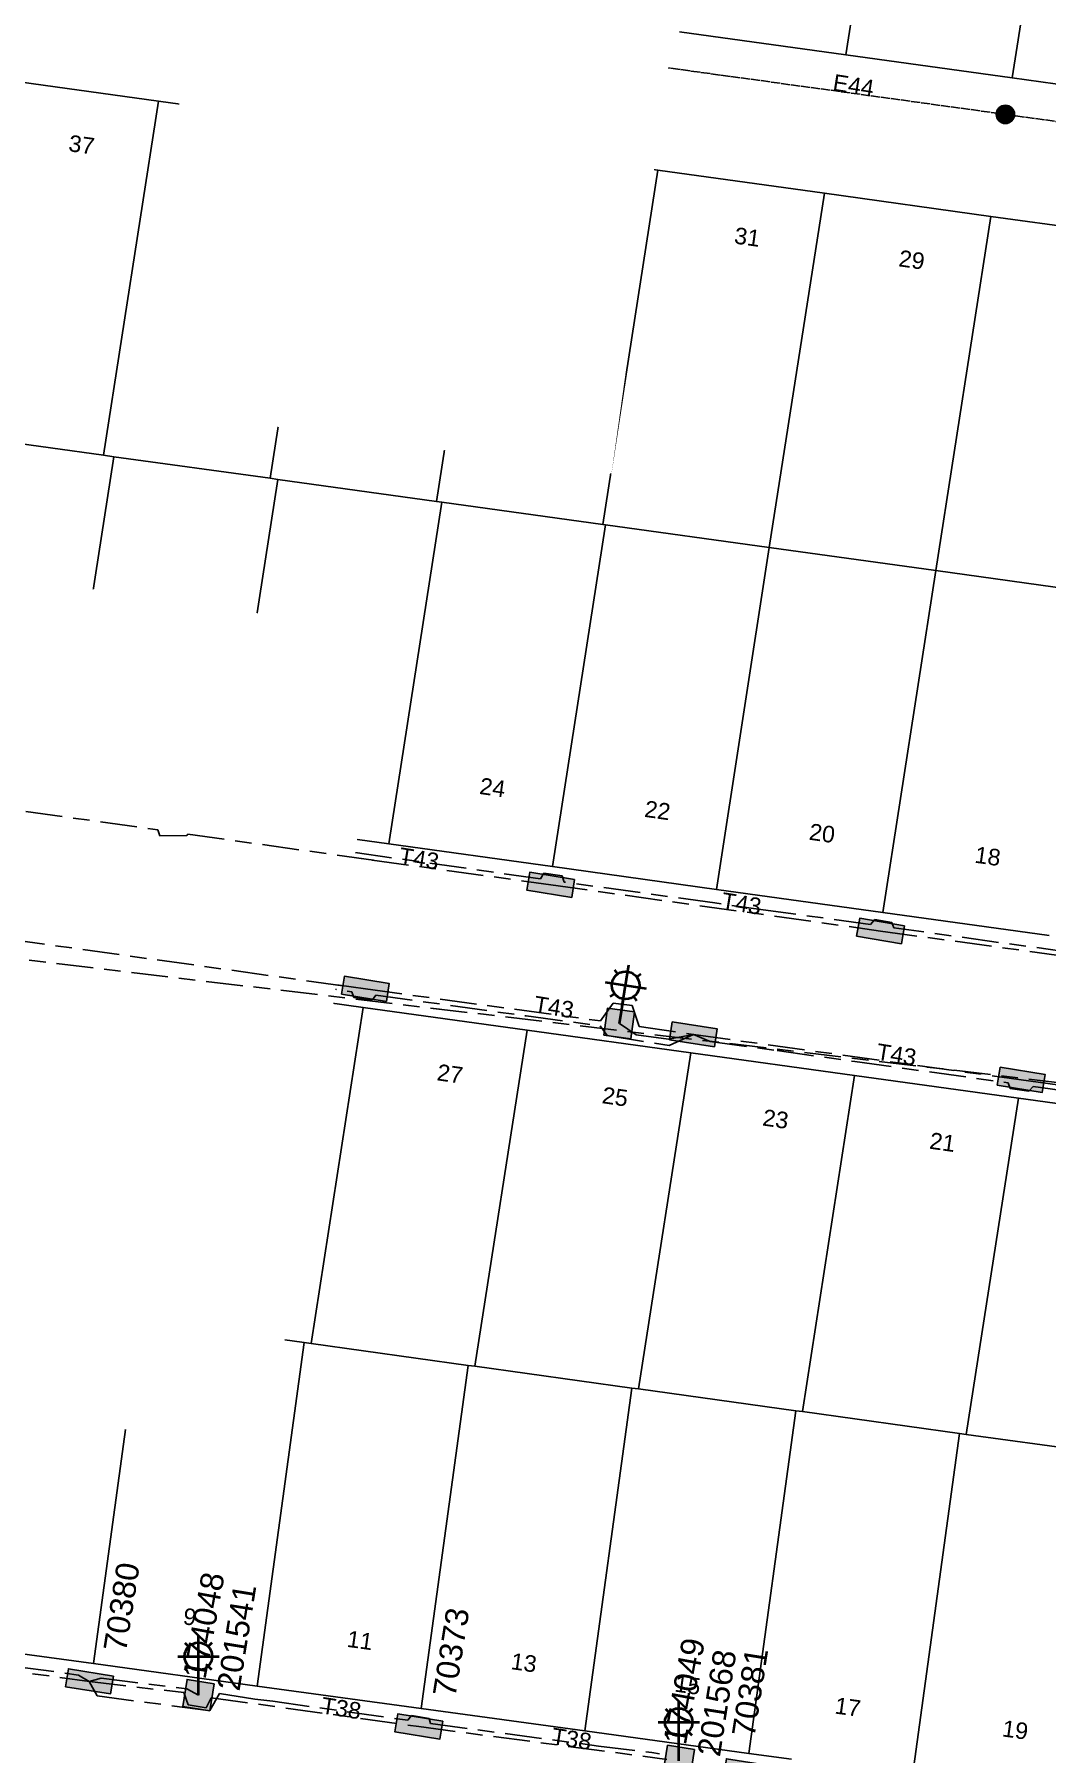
# Model space of a CAD drawing. Header units: metres. Extents: x 272069 to 273785, y 6094580 to 6096012.
# Drawn here: x 273095.7 to 273206, y 6095283.6 to 6095470.7 of the extents above; entities that cross this region are included whole.
import ezdxf
from ezdxf.enums import TextEntityAlignment as Align

# ---------------------------------------------------------------- set-up
doc = ezdxf.new("R2010")
doc.units = ezdxf.units.M
doc.linetypes.add('Cable Exist OH', pattern=[1, 1, 0])
doc.linetypes.add('Cable Exist UG', pattern=[8.2, 4, -1.2, 1.8, -1.2])
doc.layers.get('0').update_dxf_attribs({"color": 6})
doc.layers.add('Cadastre Land Parcels_SP_EXT', color=9, linetype='Continuous', lineweight=5)
doc.layers.add('Cadastre Roads_SP_EXT', color=9, linetype='Continuous', lineweight=5)
for name, color, linetype in [('Equip_LV_EXT', 7, 'Continuous'), ('Equip_SP_SL_EXT', 7, 'Continuous'), ('Mains_HV_EXT', 7, 'Continuous'), ('Mains_LV_EXT', 7, 'Continuous'), ('Mains_LV_SL_EXT', 7, 'Continuous'), ('Mains_SL_EXT', 7, 'Continuous'), ('Notes_HV_MISC', 7, 'Continuous'), ('Notes_LV_MISC', 7, 'Continuous'), ('Notes_SP_MISC', 7, 'Continuous'), ('OH_Details_SP_MISC', 7, 'Continuous'), ('SupportsOH_SP_TR_HV_LV_SL_EXT', 7, 'Continuous'), ('SupportsUG_SP_LV_EXT', 7, 'Continuous'), ('SupportsUG_SP_LV_SL_EXT', 7, 'Continuous')]:
    doc.layers.add(name, color=color, linetype=linetype)
doc.styles.add('COLUMN_LABEL', font='arial.ttf')
doc.styles.add('iecARIAL', font='arial.ttf', dxfattribs={"height": 2})
doc.styles.add('POLE_LABEL', font='arial.ttf')
doc.styles.get("Standard").update_dxf_attribs({"font": 'arial.ttf'})

# ---------------------------------------------------------------- blocks, each defined once
blk = doc.blocks.new('COLUMN_EXT')
blk.add_hatch(color=256).paths.add_polyline_path([(-1.49, 1.48), (-1.49, -1.49), (1.48, -1.49), (1.48, 1.48)])
blk.add_lwpolyline([(-1.49, -1.49), (1.48, -1.49), (1.48, 1.48), (-1.49, 1.48)], close=True)
for tag, height, style, flags, p in [('ASSET_NUM', 2.5, 'COLUMN_LABEL', 8, (2, 2)), ('STRUCTURE_PLANT_NUMBER', 0.2, 'POLE_LABEL', 9, (1.81, 0.03)), ('STREET_CODE', 0.2, 'COLUMN_LABEL', 9, (1.81, -0.2))]:
    blk.add_attdef(tag, text='', height=height, dxfattribs=dict(style=style, flags=flags)).set_placement(p, align=Align.MIDDLE_LEFT)
at = {"flags": 9}
for tag, p in [('COLUMN_TYPE', (1.81, -0.4)), ('OWNED_BY', (1.81, -0.6)), ('STATE', (1.81, -0.8)), ('USAGE', (1.81, -1)), ('STREETNAME', (1.81, -1.6)), ('SUBURB', (1.81, -1.8)), ('LEGEND', (1.81, -1.2)), ('LOCATION', (1.81, -1.4)), ('NOTES', (1.81, -2))]:
    blk.add_attdef(tag, text='', height=0.2, dxfattribs=at).set_placement(p, align=Align.MIDDLE_LEFT)
at = {"flags": 1}
blk.add_attdef('Z', (1.81, -2.35), '', height=0.2, dxfattribs=at)
blk = doc.blocks.new('PILLAR_EXT')
blk.add_hatch(color=256).paths.add_polyline_path([(-2.475, 0.99), (-2.475, -0.99), (2.475, -0.99), (2.475, 0.99)])
blk.add_lwpolyline([(-2.475, -0.99), (2.475, -0.99), (2.475, 0.99), (-2.475, 0.99)], close=True)
at = {"style": 'iecARIAL', "flags": 8}
blk.add_attdef('ASSET_NUM', (1.5, 3.5), '', height=2.5, dxfattribs=at)
for tag, p, flags in [('OWNED_BY', (0, -0.2), 9), ('STATE', (0, -0.4), 9), ('SUPPORT_TYPE', (0, -0.6), 9), ('STREETNAME', (0, -1.8), 9), ('SUBURB', (0, -2), 1), ('USAGE', (0, -0.8), 9), ('LEGEND', (0, -1), 9), ('LOCATION', (0, -1.2), 9), ('NOTES', (0, -1.4), 9), ('PARENT', (0, -1.6), 9)]:
    blk.add_attdef(tag, p, '', height=0.2, dxfattribs=dict(flags=flags))
blk = doc.blocks.new('SL_LANTERN_EXT')
at = {"lineweight": 40}
for p, q in [((-1.46, 5.68), (-1.06, 5.28)), ((0, 1.97), (0, 6.47)), ((1.46, 5.68), (1.06, 5.28)), ((-2.25, 4.22), (2.25, 4.22)), ((-1.46, 2.76), (-1.06, 3.16)), ((0, 0), (0, 2.72)), ((1.46, 2.76), (1.06, 3.16))]:
    blk.add_line(p, q, dxfattribs=at)
blk.add_circle((0, 4.22), 1.5, dxfattribs=at)
at = {"style": 'iecARIAL', "flags": 8}
blk.add_attdef('ASSET_NUM', (1.5, 1.5), '', height=2.5, dxfattribs=at)
for tag, p, height, flags in [('OPERATING_VOLTAGE', (0.98, -1.65), 0.2, 9), ('ORIENTATION', (0.98, -1.85), 0.2, 9), ('OWNED_BY', (0.98, -2.05), 0.2, 9), ('CONSTRUCTED_VOLTAGE', (0.98, -0.65), 0.2, 9), ('CONTROL_TYPE', (0.98, -0.85), 0.2, 9), ('LANTERN_PURPOSE', (0.98, -1.05), 0.2, 9), ('LANTERN_TYPE', (0.98, -1.25), 0.2, 9), ('NO_PHASES', (0.98, -1.45), 0.2, 9), ('LNUMBER', (2.18, -3.25), 2.5, 8), ('STATE', (0.98, -2.25), 0.2, 9), ('USAGE', (0.98, -2.45), 0.2, 9), ('CEXIST', (0.98, -2.65), 0.2, 9), ('CNEW', (0.98, -2.85), 0.2, 9), ('CNUMBER', (0.98, -3.05), 0.2, 9), ('CREMOVE', (0.98, -3.25), 0.2, 9), ('CREPLACE', (0.98, -3.45), 0.2, 9), ('LKINGHEIGHT', (0.98, -3.65), 0.2, 9), ('LBRACKET', (0.98, -3.85), 0.2, 9), ('LBRACKETVOCAB', (0.98, -4.05), 0.2, 9), ('LCATEGORY', (0.98, -4.25), 0.2, 9), ('LCHARGE1', (0.98, -4.45), 0.2, 9), ('LCHARGE1PERCENT', (0.98, -4.65), 0.2, 9), ('LCHARGE2', (0.98, -4.85), 0.2, 9), ('LCHARGE2PERCENT', (0.98, -5.05), 0.2, 9), ('LCHARGE3', (0.98, -5.25), 0.2, 9), ('LCHARGE3PERCENT', (0.98, -5.45), 0.2, 9), ('LEXIST', (0.98, -5.65), 0.2, 9), ('LLAMP', (0.98, -5.85), 0.2, 9), ('LLAMPVOCAB', (0.98, -6.05), 0.2, 9), ('LMAST', (0.98, -6.25), 0.2, 9), ('LMASTVOCAB', (0.98, -6.45), 0.2, 9), ('LNEW', (0.98, -6.65), 0.2, 9), ('LANTNUMBER', (0.98, -6.85), 0.2, 9), ('LOUTREACH', (0.98, -7.25), 0.2, 9), ('LOUTREACHVOCAB', (0.98, -7.45), 0.2, 9), ('LRATECODE', (0.98, -7.65), 0.2, 9), ('STREETNAME', (0.98, -9.25), 0.2, 9), ('SUBURB', (0.98, -9.45), 0.2, 1), ('LREMOVE', (0.98, -7.85), 0.2, 9), ('LREPLACE', (0.98, -8.05), 0.2, 9), ('LTYPE', (0.98, -8.25), 0.2, 9), ('LTYPEVOCAB', (0.98, -8.45), 0.2, 9), ('LEGEND', (0.98, -8.65), 0.2, 9), ('LOCATION', (0.98, -8.85), 0.2, 9), ('NOTES', (0.98, -9.05), 0.2, 9)]:
    blk.add_attdef(tag, p, '', height=height, dxfattribs=dict(flags=flags))
blk = doc.blocks.new('POLE_EXT')
blk.add_hatch(color=256).paths.add_polyline_path([(-1, 0, 1), (1, 0, 1)])
blk.add_lwpolyline([(-1, 0, 1), (1, 0, 1)], format="xyb", close=True)
for tag, height, flags, p in [('pNumber', 2.5, 8, (-17.84, 2.07)), ('OWNED_BY', 0.2, 9, (1.35, -0.4)), ('SPECIAL_USE', 0.2, 9, (1.35, -0.8)), ('STATE', 0.2, 9, (1.35, -1)), ('cLV', 0.2, 9, (1.35, -1.4)), ('hDepth', 0.2, 9, (1.35, -1.6)), ('hDia', 0.2, 9, (1.35, -1.8)), ('PARENT', 0.2, 9, (1.35, -0.6)), ('USAGE', 0.2, 9, (1.35, -1.2)), ('cHV', 0.2, 9, (1.35, -2)), ('cLinedev', 0.2, 9, (1.35, -3.4)), ('pExisting', 0.2, 9, (1.35, -3.8)), ('LBRACKET', 0.2, 9, (1.35, -2.2)), ('LExisting', 0.2, 9, (1.35, -2.4)), ('LANTNUMBER', 0.2, 9, (1.35, -2.6)), ('LOther', 0.2, 9, (1.35, -2.8)), ('LRemove', 0.2, 9, (1.35, -3)), ('LEGEND', 0.2, 9, (1.35, -3.2)), ('LOCATION', 0.2, 9, (1.35, -3.6)), ('pFooting', 0.2, 9, (1.35, -4.4)), ('pNew', 0.2, 9, (1.35, -4.6)), ('pRelocate', 0.2, 9, (1.35, -5)), ('pRemove', 0.2, 9, (1.35, -5.2)), ('pReplace', 0.2, 9, (1.35, -5.4)), ('pStay', 0.2, 9, (1.35, -5.6)), ('PFNUMBER', 0.2, 9, (1.35, -4)), ('NEWPFNUMBER', 0.2, 9, (1.35, -4.2)), ('pType', 0.2, 9, (1.35, -5.8)), ('cspan', 0.2, 9, (1.35, -6)), ('STREETNAME', 0.2, 9, (1.35, -6.2)), ('SUBURB', 0.2, 9, (1.35, -6.4)), ('OPERATED_BY', 0.2, 9, (1.36, -7.01)), ('NOTES', 0.2, 9, (1.35, -6.6)), ('MAINTAINED_BY', 0.2, 9, (1.36, -6.81))]:
    blk.add_attdef(tag, text='', height=height, dxfattribs=dict(flags=flags)).set_placement(p, align=Align.MIDDLE_LEFT)
at = {"style": 'POLE_LABEL'}
for tag, height, flags, p in [('ASSET_NUM', 2.5, 8, (2, 2)), ('STRUCTURE_PLANT_NUMBER', 0.2, 9, (1.35, 0.03)), ('STREET_CODE', 0.2, 9, (1.35, -0.2))]:
    blk.add_attdef(tag, text='', height=height, dxfattribs=dict(at, flags=flags)).set_placement(p, align=Align.MIDDLE_LEFT)
at = {"flags": 1}
blk.add_attdef('Z', (1.35, -7.33), '', height=0.2, dxfattribs=at)
blk = doc.blocks.new('LV_UG_LINKS_OPEN_EXT')
for p, q in [((-0.25, 1.47), (-0.25, 2.22)), ((0.25, 1.47), (0.25, 2.22)), ((-0.25, -1.47), (-0.25, -2.22)), ((0.25, -1.47), (0.25, -2.22))]:
    blk.add_line(p, q)
at = {"flags": 9}
for tag, p in [('ACTUAL_STATUS', (0, 0)), ('CONSTRUCTED_VOLTAGE', (0, -0.2)), ('OPERATING_VOLTAGE', (0, -0.6)), ('ORIENTATION', (0, -0.8)), ('STATE', (0, -1)), ('SWITCH_TYPE', (0, -1.2)), ('NO_PHASES', (0, -0.4)), ('USAGE', (0, -1.4)), ('NOTES', (0, -1.6))]:
    blk.add_attdef(tag, text='', height=0.2, dxfattribs=at).set_placement(p, align=Align.MIDDLE_LEFT)
at = {"flags": 1}
blk.add_attdef('Z', (0, 0), '', height=0.2, dxfattribs=at)
blk.add_wipeout([(-0.25, 1.47), (-0.43, 1.43), (-0.61, 1.36), (-0.77, 1.28), (-0.93, 1.17), (-1.07, 1.05), (-1.19, 0.9), (-1.29, 0.75), (-1.38, 0.58), (-1.44, 0.4), (-1.48, 0.22), (-1.49, 0.03), (-1.49, -0.16), (-1.45, -0.34), (-1.4, -0.52), (-1.32, -0.69), (-1.23, -0.85), (-1.11, -1), (-0.98, -1.13), (-0.83, -1.24), (-0.66, -1.34), (-0.49, -1.41), (-0.31, -1.46), (-0.13, -1.49), (0.06, -1.49), (0.25, -1.47), (0.43, -1.43), (0.61, -1.36), (0.77, -1.28), (0.93, -1.17), (1.07, -1.05), (1.19, -0.9), (1.29, -0.75), (1.38, -0.58), (1.44, -0.4), (1.48, -0.22), (1.49, -0.03), (1.49, 0.16), (1.45, 0.34), (1.4, 0.52), (1.32, 0.69), (1.23, 0.85), (1.11, 1), (0.98, 1.13), (0.83, 1.24), (0.66, 1.34), (0.49, 1.41), (0.31, 1.46), (0.13, 1.49), (-0.06, 1.49)])
blk.add_lwpolyline([(0, -1.49, 1), (0, 1.49, 1)], format="xyb", close=True)
blk = doc.blocks.new('*U134')
blk.add_hatch(color=256).paths.add_polyline_path([(0.09, 0.64), (-0.09, -0.64), (4.16, -0.57)])
for p, q in [((0.09, 0.64), (-0.09, -0.64)), ((0.09, 0.64), (4.16, -0.57)), ((4.16, -0.57), (-0.09, -0.64))]:
    blk.add_line(p, q)
at = {"color": 250}
blk.add_wipeout([(7.31, 21.97), (58.97, 14.74), (49.67, -51.9), (-1.99, -44.67)], dxfattribs=at)
blk = doc.blocks.new('*U137')
blk.add_hatch(color=256).paths.add_polyline_path([(0.09, 0.64), (-0.09, -0.64), (4.16, -0.59)])
for p, q in [((0.09, 0.64), (-0.09, -0.64)), ((0.09, 0.64), (4.16, -0.59)), ((4.16, -0.59), (-0.09, -0.64))]:
    blk.add_line(p, q)
at = {"color": 250}
blk.add_wipeout([(10.13, 40.65), (66.68, 32.43), (53.78, -56.61), (-2.77, -48.4)], dxfattribs=at)

msp = doc.modelspace()

# ---------------------------------------------------------------- linework, layer by layer
at = {"layer": 'Cadastre Land Parcels_SP_EXT', "linetype": 'Continuous'}
for p, q in [((273190.08, 6095507.04), (273184.09, 6095468.48)), ((273184.09, 6095468.48), (273190.08, 6095507.04)), ((273202.21, 6095465.97), (273208.2, 6095504.53)), ((273208.2, 6095504.53), (273202.21, 6095465.97)), ((273165.97, 6095470.99), (273184.09, 6095468.48)), ((273184.09, 6095468.48), (273202.21, 6095465.97)), ((273109.27, 6095463.46), (273091.15, 6095465.97)), ((273202.21, 6095465.97), (273220.33, 6095463.46)), ((273109.27, 6095463.46), (273103.28, 6095424.9)), ((273103.28, 6095424.9), (273109.27, 6095463.46)), ((273127.39, 6095460.95), (273109.27, 6095463.46)), ((273109.27, 6095463.46), (273109.27, 6095463.46)), ((273121.4, 6095422.39), (273127.39, 6095460.95)), ((273127.39, 6095460.95), (273121.4, 6095422.39)), ((273127.39, 6095460.95), (273127.39, 6095460.95)), ((273145.51, 6095458.44), (273127.39, 6095460.95)), ((273145.51, 6095458.44), (273139.52, 6095419.88)), ((273139.52, 6095419.88), (273145.51, 6095458.44)), ((273163.63, 6095455.93), (273145.51, 6095458.44)), ((273145.51, 6095458.44), (273145.51, 6095458.44)), ((273163.63, 6095455.93), (273157.64, 6095417.36)), ((273157.64, 6095417.36), (273163.63, 6095455.93)), ((273181.75, 6095453.42), (273163.63, 6095455.93)), ((273163.63, 6095455.93), (273163.63, 6095455.93)), ((273181.75, 6095453.42), (273175.76, 6095414.85)), ((273175.76, 6095414.85), (273181.75, 6095453.42)), ((273199.87, 6095450.9), (273181.75, 6095453.42)), ((273181.75, 6095453.42), (273181.75, 6095453.42)), ((273193.88, 6095412.34), (273199.87, 6095450.9)), ((273199.87, 6095450.9), (273193.88, 6095412.34)), ((273199.87, 6095450.9), (273199.87, 6095450.9)), ((273217.99, 6095448.39), (273199.87, 6095450.9)), ((273103.28, 6095424.9), (273086.58, 6095427.21)), ((273086.58, 6095427.21), (273103.28, 6095424.9)), ((273098.64, 6095387.54), (273104.41, 6095424.74)), ((273104.41, 6095424.74), (273098.64, 6095387.54)), ((273103.28, 6095424.9), (273104.41, 6095424.74)), ((273104.41, 6095424.74), (273103.28, 6095424.9)), ((273104.41, 6095424.74), (273121.4, 6095422.39)), ((273104.41, 6095424.74), (273104.41, 6095424.74)), ((273121.4, 6095422.39), (273104.41, 6095424.74)), ((273122.25, 6095422.27), (273121.4, 6095422.39)), ((273121.4, 6095422.39), (273122.25, 6095422.27)), ((273116.48, 6095385.06), (273122.25, 6095422.27)), ((273122.25, 6095422.27), (273116.48, 6095385.06)), ((273122.25, 6095422.27), (273122.25, 6095422.27)), ((273139.52, 6095419.88), (273122.25, 6095422.27)), ((273122.25, 6095422.27), (273139.52, 6095419.88)), ((273140.1, 6095419.8), (273134.32, 6095382.59)), ((273134.32, 6095382.59), (273140.1, 6095419.8)), ((273139.52, 6095419.88), (273140.1, 6095419.8)), ((273140.1, 6095419.8), (273139.52, 6095419.88)), ((273140.1, 6095419.8), (273157.64, 6095417.36)), ((273157.64, 6095417.36), (273140.1, 6095419.8)), ((273140.1, 6095419.8), (273140.1, 6095419.8)), ((273157.93, 6095417.32), (273152.15, 6095380.12)), ((273152.15, 6095380.12), (273157.93, 6095417.32)), ((273157.64, 6095417.36), (273157.93, 6095417.32)), ((273157.93, 6095417.32), (273157.64, 6095417.36)), ((273157.93, 6095417.32), (273175.76, 6095414.85)), ((273175.76, 6095414.85), (273157.93, 6095417.32)), ((273157.93, 6095417.32), (273157.93, 6095417.32)), ((273175.76, 6095414.85), (273169.99, 6095377.64)), ((273169.99, 6095377.64), (273175.76, 6095414.85)), ((273193.88, 6095412.34), (273175.76, 6095414.85)), ((273175.76, 6095414.85), (273193.88, 6095412.34)), ((273175.76, 6095414.85), (273175.76, 6095414.85)), ((273188.11, 6095375.13), (273193.88, 6095412.34)), ((273193.88, 6095412.34), (273188.11, 6095375.13)), ((273193.88, 6095412.34), (273193.88, 6095412.34)), ((273193.88, 6095412.34), (273212, 6095409.83)), ((273212, 6095409.83), (273193.88, 6095412.34)), ((273080.8, 6095390.01), (273098.64, 6095387.54)), ((273098.64, 6095387.54), (273116.48, 6095385.06)), ((273116.48, 6095385.06), (273134.32, 6095382.59)), ((273134.32, 6095382.59), (273152.15, 6095380.12)), ((273152.15, 6095380.12), (273169.99, 6095377.64)), ((273169.99, 6095377.64), (273188.11, 6095375.13)), ((273188.11, 6095375.13), (273206.23, 6095372.62)), ((273095.87, 6095369.74), (273095.87, 6095369.74)), ((273108.02, 6095330.67), (273113.7, 6095367.27)), ((273113.7, 6095367.27), (273108.02, 6095330.67)), ((273113.7, 6095367.27), (273113.7, 6095367.27)), ((273131.54, 6095364.8), (273113.7, 6095367.27)), ((273125.86, 6095328.2), (273131.54, 6095364.8)), ((273131.54, 6095364.8), (273125.86, 6095328.2)), ((273131.54, 6095364.8), (273131.54, 6095364.8)), ((273149.38, 6095362.33), (273131.54, 6095364.8)), ((273149.38, 6095362.33), (273143.69, 6095325.73)), ((273143.69, 6095325.73), (273149.38, 6095362.33)), ((273167.21, 6095359.85), (273149.38, 6095362.33)), ((273149.38, 6095362.33), (273149.38, 6095362.33)), ((273167.21, 6095359.85), (273161.53, 6095323.26)), ((273161.53, 6095323.26), (273167.21, 6095359.85)), ((273185.05, 6095357.38), (273167.21, 6095359.85)), ((273167.21, 6095359.85), (273167.21, 6095359.85)), ((273179.36, 6095320.79), (273185.05, 6095357.38)), ((273185.05, 6095357.38), (273179.36, 6095320.79)), ((273185.05, 6095357.38), (273185.05, 6095357.38)), ((273202.89, 6095354.91), (273185.05, 6095357.38)), ((273197.2, 6095318.32), (273202.89, 6095354.91)), ((273202.89, 6095354.91), (273197.2, 6095318.32)), ((273202.89, 6095354.91), (273202.89, 6095354.91)), ((273220.72, 6095352.44), (273202.89, 6095354.91)), ((273090.19, 6095333.17), (273107.28, 6095330.77)), ((273107.28, 6095330.77), (273090.19, 6095333.17)), ((273107.28, 6095330.77), (273102.17, 6095293.36)), ((273102.17, 6095293.36), (273107.28, 6095330.77)), ((273107.28, 6095330.77), (273108.02, 6095330.67)), ((273108.02, 6095330.67), (273107.28, 6095330.77)), ((273107.28, 6095330.77), (273107.28, 6095330.77)), ((273125.12, 6095328.3), (273108.02, 6095330.67)), ((273108.02, 6095330.67), (273125.12, 6095328.3)), ((273120.01, 6095290.91), (273125.12, 6095328.3)), ((273125.12, 6095328.3), (273120.01, 6095290.91)), ((273125.12, 6095328.3), (273125.12, 6095328.3)), ((273125.12, 6095328.3), (273125.86, 6095328.2)), ((273125.86, 6095328.2), (273125.12, 6095328.3)), ((273142.98, 6095325.83), (273125.86, 6095328.2)), ((273125.86, 6095328.2), (273142.98, 6095325.83)), ((273142.98, 6095325.83), (273137.85, 6095288.47)), ((273137.85, 6095288.47), (273142.98, 6095325.83)), ((273143.69, 6095325.73), (273142.98, 6095325.83)), ((273142.98, 6095325.83), (273142.98, 6095325.83)), ((273142.98, 6095325.83), (273143.69, 6095325.73)), ((273160.79, 6095323.36), (273143.69, 6095325.73)), ((273143.69, 6095325.73), (273160.79, 6095323.36)), ((273155.69, 6095286.04), (273160.79, 6095323.36)), ((273160.79, 6095323.36), (273155.69, 6095286.04)), ((273160.79, 6095323.36), (273160.79, 6095323.36)), ((273160.79, 6095323.36), (273161.53, 6095323.26)), ((273161.53, 6095323.26), (273160.79, 6095323.36)), ((273161.53, 6095323.26), (273178.63, 6095320.89)), ((273178.63, 6095320.89), (273161.53, 6095323.26)), ((273178.63, 6095320.89), (273173.53, 6095283.59)), ((273173.53, 6095283.59), (273178.63, 6095320.89)), ((273178.63, 6095320.89), (273179.36, 6095320.79)), ((273179.36, 6095320.79), (273178.63, 6095320.89)), ((273178.63, 6095320.89), (273178.63, 6095320.89)), ((273196.46, 6095318.42), (273179.36, 6095320.79)), ((273179.36, 6095320.79), (273196.46, 6095318.42)), ((273191.35, 6095281.16), (273196.46, 6095318.42)), ((273196.46, 6095318.42), (273191.35, 6095281.16)), ((273196.46, 6095318.42), (273196.46, 6095318.42)), ((273197.2, 6095318.32), (273196.46, 6095318.42)), ((273196.46, 6095318.42), (273197.2, 6095318.32)), ((273214.29, 6095315.95), (273197.2, 6095318.32)), ((273197.2, 6095318.32), (273214.29, 6095315.95)), ((273084.32, 6095295.79), (273102.17, 6095293.36)), ((273102.17, 6095293.36), (273120.01, 6095290.91)), ((273120.01, 6095290.91), (273137.85, 6095288.47)), ((273137.85, 6095288.47), (273155.69, 6095286.04)), ((273155.69, 6095286.04), (273173.53, 6095283.59)), ((273173.53, 6095283.59), (273178.18, 6095282.96))]:
    msp.add_line(p, q, dxfattribs=at)
at = {"layer": 'Cadastre Roads_SP_EXT', "linetype": 'Continuous'}
for p, q in [((273184.09, 6095468.48), (273165.97, 6095470.99)), ((273202.21, 6095465.97), (273184.09, 6095468.48)), ((273091.15, 6095465.97), (273109.27, 6095463.46)), ((273220.33, 6095463.46), (273202.21, 6095465.97)), ((273109.27, 6095463.46), (273127.39, 6095460.95)), ((273127.39, 6095460.95), (273145.51, 6095458.44)), ((273145.51, 6095458.44), (273163.63, 6095455.93)), ((273163.63, 6095455.93), (273181.75, 6095453.42)), ((273181.75, 6095453.42), (273199.87, 6095450.9)), ((273199.87, 6095450.9), (273217.99, 6095448.39)), ((273098.64, 6095387.54), (273080.8, 6095390.01)), ((273116.48, 6095385.06), (273098.64, 6095387.54)), ((273134.32, 6095382.59), (273116.48, 6095385.06)), ((273152.15, 6095380.12), (273134.32, 6095382.59)), ((273169.99, 6095377.64), (273152.15, 6095380.12)), ((273188.11, 6095375.13), (273169.99, 6095377.64)), ((273206.23, 6095372.62), (273188.11, 6095375.13)), ((273095.59, 6095367.91), (273113.42, 6095365.44)), ((273113.7, 6095367.27), (273131.54, 6095364.8)), ((273131.54, 6095364.8), (273149.38, 6095362.33)), ((273149.38, 6095362.33), (273167.21, 6095359.85)), ((273167.21, 6095359.85), (273185.05, 6095357.38)), ((273185.05, 6095357.38), (273202.89, 6095354.91)), ((273202.89, 6095354.91), (273220.72, 6095352.44)), ((273102.17, 6095293.36), (273084.32, 6095295.79)), ((273120.01, 6095290.91), (273102.17, 6095293.36)), ((273137.85, 6095288.47), (273120.01, 6095290.91)), ((273155.69, 6095286.04), (273137.85, 6095288.47)), ((273173.53, 6095283.59), (273155.69, 6095286.04)), ((273178.18, 6095282.96), (273173.53, 6095283.59))]:
    msp.add_line(p, q, dxfattribs=at)
at = {"layer": 'Mains_LV_EXT', "linetype": 'Cable Exist OH'}
for p, q in [((273103.55, 6095475.56), (273158.51, 6095467.93)), ((273158.51, 6095467.93), (273201.46, 6095462.01)), ((273201.46, 6095462.01), (273246.19, 6095455.75))]:
    msp.add_line(p, q, dxfattribs=at)
at = {"layer": 'Mains_LV_EXT', "linetype": 'Cable Exist UG'}
for p, q in [((273080.56, 6095388.04), (273109.18, 6095384.13)), ((273109.18, 6095384.13), (273109.64, 6095382.83)), ((273111.62, 6095382.52), (273112.45, 6095383.65)), ((273112.45, 6095383.65), (273116.28, 6095383.09)), ((273116.28, 6095383.09), (273151.96, 6095378.14)), ((273109.64, 6095382.83), (273111.62, 6095382.52)), ((273151.96, 6095378.14), (273187.87, 6095373.11)), ((273065.89, 6095375.99), (273096.18, 6095371.74)), ((273187.87, 6095373.11), (273216.77, 6095369.15)), ((273131.78, 6095366.81), (273157.37, 6095363.32)), ((273157.37, 6095363.32), (273158.75, 6095365.27)), ((273158.75, 6095365.27), (273160.81, 6095365)), ((273160.81, 6095365), (273161.58, 6095362.73)), ((273161.58, 6095362.73), (273167.52, 6095361.85)), ((273167.52, 6095361.85), (273203.18, 6095356.91)), ((273203.18, 6095356.91), (273238.85, 6095351.96)), ((273066.01, 6095296.16), (273101.74, 6095291.43)), ((273101.74, 6095291.43), (273112, 6095290.2)), ((273112, 6095290.2), (273112.49, 6095288.86)), ((273114.44, 6095288.55), (273114.99, 6095289.65)), ((273114.99, 6095289.65), (273137.6, 6095286.51)), ((273112.49, 6095288.86), (273114.44, 6095288.55)), ((273137.6, 6095286.51), (273164.59, 6095282.93))]:
    msp.add_line(p, q, dxfattribs=at)
at = {"layer": 'Mains_LV_SL_EXT', "linetype": 'Cable Exist UG'}
for p, q in [((273161.26, 6095361.82), (273159.44, 6095363.03)), ((273164.8, 6095361.34), (273161.26, 6095361.82)), ((273167.52, 6095361.85), (273164.8, 6095361.34))]:
    msp.add_line(p, q, dxfattribs=at)
at = {"layer": 'Mains_SL_EXT', "linetype": 'Cable Exist OH'}
for p, q in [((273103.55, 6095475.56), (273158.51, 6095467.93)), ((273158.51, 6095467.93), (273201.46, 6095462.01)), ((273201.46, 6095462.01), (273246.19, 6095455.75))]:
    msp.add_line(p, q, dxfattribs=at)
at = {"layer": 'Mains_SL_EXT', "linetype": 'Cable Exist UG'}
for p, q in [((273109.09, 6095384.6), (273083.14, 6095388.19)), ((273110.04, 6095385.49), (273109.09, 6095384.6)), ((273114.01, 6095384.98), (273110.04, 6095385.49)), ((273116.17, 6095383.29), (273114.01, 6095384.98)), ((273114.01, 6095384.98), (273114.01, 6095384.98)), ((273109.09, 6095384.6), (273109.09, 6095384.6)), ((273112.47, 6095384.35), (273110.87, 6095383.95)), ((273114.62, 6095384.07), (273112.47, 6095384.35)), ((273116.28, 6095383.09), (273114.62, 6095384.07)), ((273118.25, 6095383.4), (273116.28, 6095383.09)), ((273150.86, 6095378.79), (273118.25, 6095383.4)), ((273151.2, 6095379.4), (273150.86, 6095378.79)), ((273153.2, 6095379.11), (273151.2, 6095379.4)), ((273153.42, 6095378.44), (273153.2, 6095379.11)), ((273169.83, 6095376.16), (273153.42, 6095378.44)), ((273175.65, 6095375.36), (273169.83, 6095376.16)), ((273186.78, 6095373.82), (273175.65, 6095375.36)), ((273187.23, 6095374.35), (273186.78, 6095373.82)), ((273189.11, 6095374.04), (273187.23, 6095374.35)), ((273189.32, 6095373.46), (273189.11, 6095374.04)), ((273216.96, 6095369.62), (273189.32, 6095373.46)), ((273113.57, 6095368.82), (273130.3, 6095366.5)), ((273130.3, 6095366.5), (273130.53, 6095365.88)), ((273130.53, 6095365.88), (273132.55, 6095365.62)), ((273132.55, 6095365.62), (273132.91, 6095366.13)), ((273132.91, 6095366.13), (273149.28, 6095363.86)), ((273149.28, 6095363.86), (273157.34, 6095362.8)), ((273157.34, 6095362.8), (273158.12, 6095361.73)), ((273158.12, 6095361.73), (273164.84, 6095360.63)), ((273164.84, 6095360.63), (273167.52, 6095361.85)), ((273167.52, 6095361.85), (273169.31, 6095361.1)), ((273169.31, 6095361.1), (273169.31, 6095361.1)), ((273169.31, 6095361.1), (273176.6, 6095360.09)), ((273176.6, 6095360.09), (273185.06, 6095358.9)), ((273185.06, 6095358.9), (273201.76, 6095356.58)), ((273201.76, 6095356.58), (273201.97, 6095355.98)), ((273201.97, 6095355.98), (273204.02, 6095355.67)), ((273204.02, 6095355.67), (273204.48, 6095356.19)), ((273204.48, 6095356.19), (273221.87, 6095353.8)), ((273085.78, 6095294.13), (273100.55, 6095292.12)), ((273100.55, 6095292.12), (273101.72, 6095291.43)), ((273101.72, 6095291.43), (273103.03, 6095291.77)), ((273101.72, 6095291.43), (273102.57, 6095289.84)), ((273103.03, 6095291.77), (273103.03, 6095291.77)), ((273103.03, 6095291.77), (273112.33, 6095290.62)), ((273102.57, 6095289.84), (273114.84, 6095288.24)), ((273112.33, 6095290.62), (273113.6, 6095289.93)), ((273114.84, 6095288.24), (273115.89, 6095290.1)), ((273115.89, 6095290.1), (273115.89, 6095290.1)), ((273115.89, 6095290.1), (273119.75, 6095289.49)), ((273119.75, 6095289.49), (273121.69, 6095289.27)), ((273121.69, 6095289.27), (273121.69, 6095289.27)), ((273121.69, 6095289.27), (273136.42, 6095287.19)), ((273136.42, 6095287.19), (273136.8, 6095287.73)), ((273136.8, 6095287.73), (273138.72, 6095287.4)), ((273138.72, 6095287.4), (273138.88, 6095286.84)), ((273138.88, 6095286.84), (273138.88, 6095286.84)), ((273138.88, 6095286.84), (273155.44, 6095284.62)), ((273155.44, 6095284.62), (273157.16, 6095284.39)), ((273157.16, 6095284.39), (273157.16, 6095284.39)), ((273157.16, 6095284.39), (273162.98, 6095283.68)), ((273162.98, 6095283.68), (273163.8, 6095283.53))]:
    msp.add_line(p, q, dxfattribs=at)
at = {"layer": 'OH_Details_SP_MISC', "color": 7, "linetype": 'Continuous', "flags": 128}
msp.add_lwpolyline([(273040.29, 6095485.3), (273103.55, 6095475.56), (273158.51, 6095467.93)], dxfattribs=at)

# ---------------------------------------------------------------- block references
at = {"layer": 'Equip_SP_SL_EXT'}
msp.add_blockref('SL_LANTERN_EXT', (273158.51, 6095467.93), dxfattribs=at)
for p, rotation in [((273110.9, 6095383.92), 170.7497575566458), ((273159.44, 6095363.03), 350.8220071195273)]:
    msp.add_blockref('SL_LANTERN_EXT', p, dxfattribs=dict(at, rotation=rotation))
ref = msp.add_blockref('SL_LANTERN_EXT', (273113.6, 6095289.93), dxfattribs=at)
ref.add_attrib('ASSET_NUM', '174048', dxfattribs={"layer": '0', "height": 2.5, "rotation": 79.5826, "style": 'iecARIAL'}).set_placement((273115.1, 6095291.43), align=Align.BOTTOM_LEFT)
ref = msp.add_blockref('SL_LANTERN_EXT', (273165.9, 6095282.77), dxfattribs=at)
ref.add_attrib('ASSET_NUM', '174049', dxfattribs={"layer": '0', "height": 2.5, "rotation": 79.5826, "style": 'iecARIAL'}).set_placement((273167.4, 6095284.27), align=Align.BOTTOM_LEFT)
at = {"layer": 'SupportsOH_SP_TR_HV_LV_SL_EXT'}
for p in [(273158.51, 6095467.93), (273201.46, 6095462.01)]:
    msp.add_blockref('POLE_EXT', p, dxfattribs=at)
at = {"layer": 'SupportsUG_SP_LV_EXT'}
for p, rotation in [((273116.23, 6095383.13), 171.9779974761947), ((273151.96, 6095378.14), 170.749657533464), ((273187.87, 6095373.11), 170.2649623380965), ((273096.18, 6095371.74), 350.8219071283805), ((273131.78, 6095366.81), 350.8220071248468), ((273167.48, 6095361.87), 351.3358643960761), ((273203.18, 6095356.91), 350.8220071248468)]:
    msp.add_blockref('PILLAR_EXT', p, dxfattribs=dict(at, rotation=rotation))
ref = msp.add_blockref('PILLAR_EXT', (273101.74, 6095291.43), dxfattribs=dict(at, rotation=170.7497575566458))
ref.add_attrib('ASSET_NUM', '70380', dxfattribs={"layer": '0', "height": 2.5, "rotation": 81.0095, "style": 'iecARIAL'}).set_placement((273103.24, 6095294.93), align=Align.TOP_LEFT)
ref = msp.add_blockref('PILLAR_EXT', (273137.6, 6095286.51), dxfattribs=dict(at, rotation=170.9008182708838))
ref.add_attrib('ASSET_NUM', '70373', dxfattribs={"layer": '0', "height": 2.5, "rotation": 80.8585, "style": 'iecARIAL'}).set_placement((273139.1, 6095290.01), align=Align.TOP_LEFT)
ref = msp.add_blockref('PILLAR_EXT', (273173.37, 6095281.64), dxfattribs=dict(at, rotation=170.9008182708838))
ref.add_attrib('ASSET_NUM', '70381', dxfattribs={"layer": '0', "height": 2.5, "rotation": 81.0095, "style": 'iecARIAL'}).set_placement((273174.87, 6095285.14), align=Align.BOTTOM_LEFT)
at = {"layer": 'SupportsUG_SP_LV_SL_EXT'}
for p, rotation in [((273110.9, 6095383.95), 350.8222076551954), ((273159.42, 6095363.05), 351.8057368169518)]:
    msp.add_blockref('COLUMN_EXT', p, dxfattribs=dict(at, rotation=rotation))
ref = msp.add_blockref('COLUMN_EXT', (273113.6, 6095289.93), dxfattribs=dict(at, rotation=170.9008182708838))
ref.add_attrib('ASSET_NUM', '201541', dxfattribs={"layer": '0', "height": 2.5, "rotation": 80.8581, "style": 'COLUMN_LABEL'}).set_placement((273115.6, 6095290.68), align=Align.TOP_LEFT)
ref = msp.add_blockref('COLUMN_EXT', (273165.9, 6095282.77), dxfattribs=dict(at, rotation=170.9008182708838))
ref.add_attrib('ASSET_NUM', '201568', dxfattribs={"layer": '0', "height": 2.5, "rotation": 81.0095, "style": 'COLUMN_LABEL'}).set_placement((273167.9, 6095283.52), align=Align.TOP_LEFT)

# ---------------------------------------------------------------- texts
at = {"layer": 'Cadastre Land Parcels_SP_EXT'}
for s, rotation, p in [('37', 352.1134, (273099.38, 6095458.01)), ('37', 352.1133, (273117.38, 6095455.51)), ('35', 352.1132, (273135.56, 6095452.99)), ('33', 352.1136, (273153.53, 6095450.5)), ('31', 352.1126, (273171.86, 6095447.96)), ('29', 352.1134, (273189.76, 6095445.48)), ('28', 351.9814, (273108.41, 6095392.99)), ('26', 351.9807, (273126.39, 6095390.5)), ('24', 351.981, (273144.12, 6095388.04)), ('22', 351.9812, (273162.08, 6095385.55)), ('20', 351.9811, (273180, 6095383.06)), ('18', 351.9811, (273198.04, 6095380.56)), ('31', 351.9808, (273103.73, 6095361.82)), ('29', 351.9808, (273121.75, 6095359.33)), ('27', 351.9806, (273139.49, 6095356.87)), ('25', 351.9812, (273157.46, 6095354.38)), ('23', 351.9806, (273174.94, 6095351.95)), ('21', 351.9808, (273193.11, 6095349.43)), ('9', 352.14, (273111.85, 6095297.66)), ('11', 352.14, (273129.69, 6095295.2)), ('13', 352.14, (273147.53, 6095292.77)), ('15', 352.14, (273165.37, 6095290.33)), ('17', 352.14, (273182.8, 6095287.94)), ('19', 352.14, (273201.03, 6095285.45))]:
    msp.add_text(s, height=1.8, rotation=rotation, dxfattribs=at).set_placement(p)
at = {"layer": 'Mains_LV_EXT'}
for s, rotation, p in [('E44', 350.9545, (273182.58, 6095464.63)), ('T43', 350.8222, (273098.37, 6095385.59)), ('T43', 350.8221, (273135.35, 6095380.45)), ('T43', 350.7473, (273170.45, 6095375.56)), ('T43', 350.8219, (273114.01, 6095369.28)), ('T43', 350.822, (273150.03, 6095364.29)), ('T43', 350.8221, (273187.32, 6095359.12)), ('T38', 350.9904, (273126.88, 6095287.96)), ('T38', 350.9733, (273151.96, 6095284.62))]:
    msp.add_text(s, height=1.8, rotation=rotation, dxfattribs=at).set_placement(p)
at = {"layer": 'Notes_SP_MISC'}
msp.add_text('THE BASTION', height=3.5, rotation=352.014, dxfattribs=at).set_placement((273069.35, 6095382.55))

# ---------------------------------------------------------------- next in the draw order: block references
at = {"layer": 'Equip_LV_EXT', "rotation": 172.0833244915054}
msp.add_blockref('LV_UG_LINKS_OPEN_EXT', (273099.2, 6095371.35), dxfattribs=at)
at = {"layer": 'Notes_LV_MISC'}
msp.add_blockref('*U134', (273108.91, 6095474.81), dxfattribs=at)

# ---------------------------------------------------------------- next in the draw order: linework, layer by layer
at = {"layer": 'Mains_HV_EXT', "linetype": 'Cable Exist UG'}
msp.add_line((273024.88, 6095378.28), (273254.84, 6095350.94), dxfattribs=at)
at = {"layer": 'Mains_LV_EXT', "linetype": 'Cable Exist UG'}
msp.add_line((273096.18, 6095371.74), (273131.78, 6095366.81), dxfattribs=at)
at = {"layer": 'Mains_SL_EXT', "linetype": 'Cable Exist UG'}
for p, q in [((273095.01, 6095370.86), (273097.02, 6095370.55)), ((273097.02, 6095370.55), (273097.41, 6095371.06)), ((273097.41, 6095371.06), (273113.57, 6095368.82))]:
    msp.add_line(p, q, dxfattribs=at)

# ---------------------------------------------------------------- next in the draw order: block references
at = {"layer": 'Notes_HV_MISC'}
msp.add_blockref('*U137', (273067.47, 6095373.22), dxfattribs=at)

# ---------------------------------------------------------------- next in the draw order: linework, layer by layer
at = {"layer": 'Notes_SP_MISC', "linetype": 'Cable Exist UG'}
for p, q in [((273046.08, 6095392.87), (273109.18, 6095384.13)), ((273109.18, 6095384.13), (273109.41, 6095383.48)), ((273109.41, 6095383.48), (273112.33, 6095383.49)), ((273112.33, 6095383.49), (273112.45, 6095383.65)), ((273112.45, 6095383.65), (273132.77, 6095380.8)), ((273024.88, 6095378.28), (273139.86, 6095364.61)), ((273129.33, 6095367.15), (273066.01, 6095375.97))]:
    msp.add_line(p, q, dxfattribs=at)

doc.saveas('drawing.dxf')
